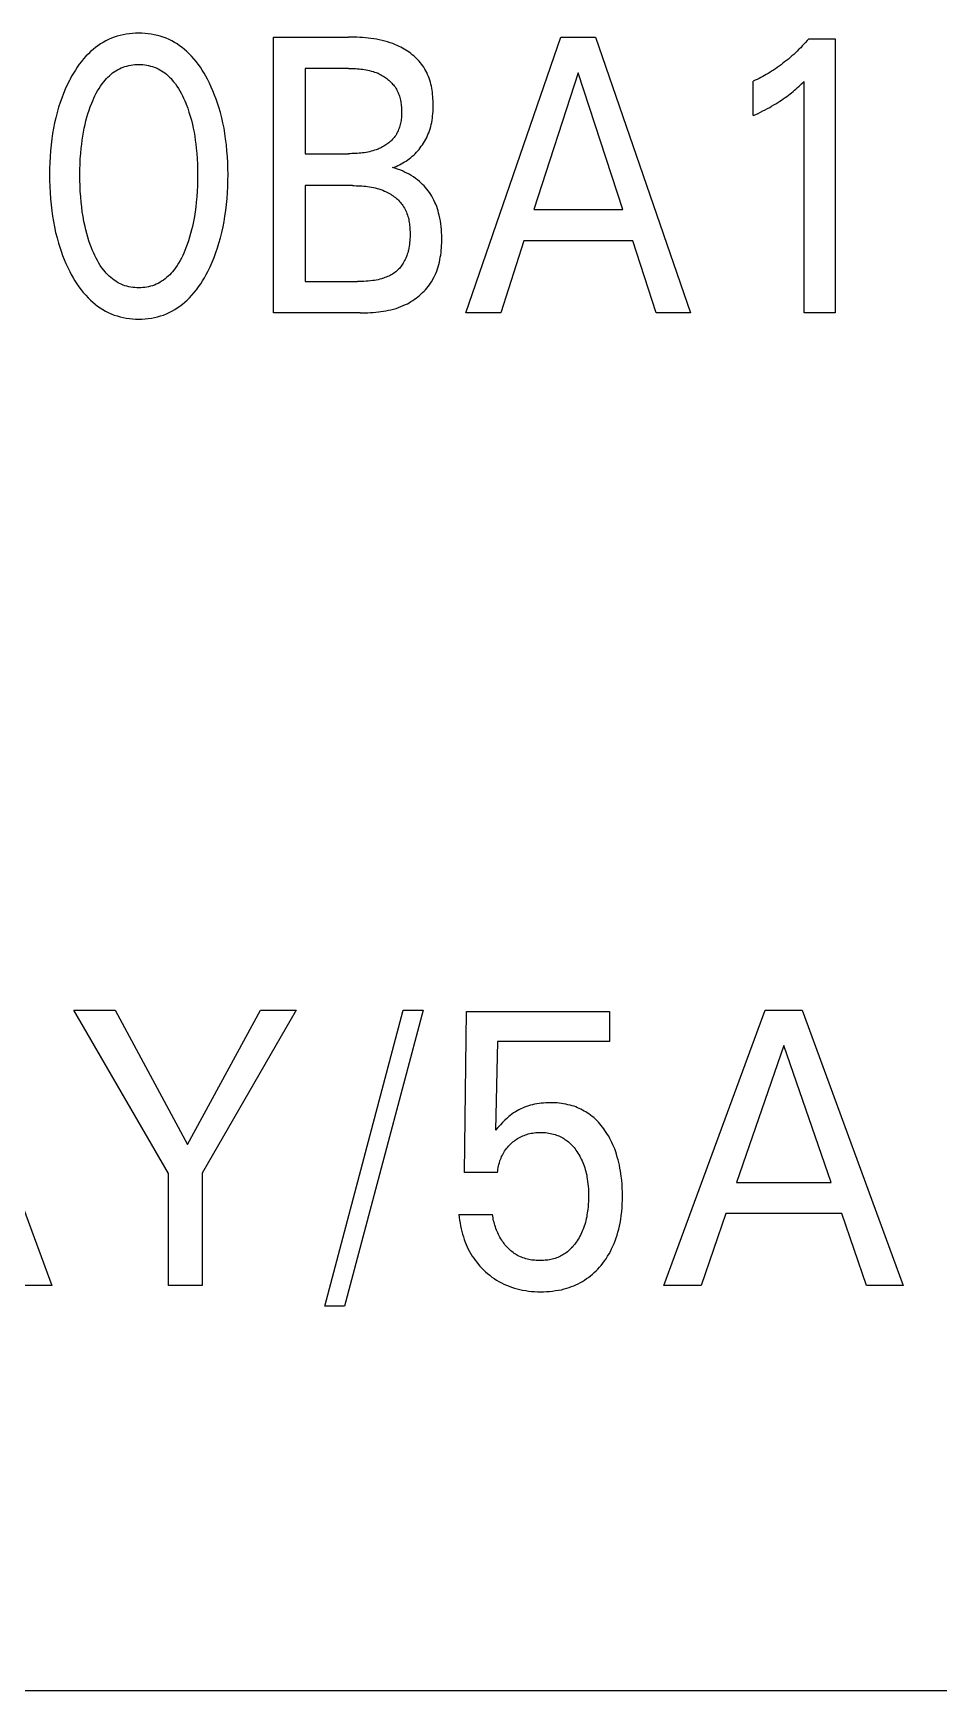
# Model space of a CAD drawing. Extents: x 0 to 420, y 0 to 297.
# Drawn here: x 167.91 to 173.5, y 192.36 to 202.58 of the extents above; entities that cross this region are included whole.
import ezdxf

# ---------------------------------------------------------------- set-up
doc = ezdxf.new("R2010")
doc.units = 0
doc.header["$LTSCALE"] = 23.1
doc.layers.add('10000_FRONT', color=7, linetype='CONTINUOUS')

msp = doc.modelspace()

# ---------------------------------------------------------------- linework, layer by layer
at = {"layer": '10000_FRONT', "color": 7, "linetype": 'CONTINUOUS'}
for p, q in [((168.45, 202.568), (168.431, 202.563)), ((168.468, 202.572), (168.45, 202.568)), ((168.487, 202.576), (168.468, 202.572)), ((168.506, 202.578), (168.487, 202.576)), ((168.525, 202.58), (168.506, 202.578)), ((168.545, 202.581), (168.525, 202.58)), ((168.564, 202.582), (168.545, 202.581)), ((168.583, 202.581), (168.564, 202.582)), ((168.603, 202.58), (168.583, 202.581)), ((168.622, 202.578), (168.603, 202.58)), ((168.641, 202.576), (168.622, 202.578)), ((168.66, 202.572), (168.641, 202.576)), ((168.679, 202.568), (168.66, 202.572)), ((168.697, 202.563), (168.679, 202.568)), ((168.267, 202.468), (168.254, 202.455)), ((168.282, 202.481), (168.267, 202.468)), ((168.297, 202.493), (168.282, 202.481)), ((168.312, 202.504), (168.297, 202.493)), ((168.328, 202.515), (168.312, 202.504)), ((168.344, 202.525), (168.328, 202.515)), ((168.361, 202.534), (168.344, 202.525)), ((168.378, 202.543), (168.361, 202.534)), ((168.395, 202.55), (168.378, 202.543)), ((168.413, 202.557), (168.395, 202.55)), ((168.431, 202.563), (168.413, 202.557)), ((168.715, 202.557), (168.697, 202.563)), ((168.733, 202.55), (168.715, 202.557)), ((168.751, 202.543), (168.733, 202.55)), ((168.768, 202.534), (168.751, 202.543)), ((168.784, 202.525), (168.768, 202.534)), ((168.801, 202.515), (168.784, 202.525)), ((168.816, 202.504), (168.801, 202.515)), ((168.832, 202.493), (168.816, 202.504)), ((168.847, 202.481), (168.832, 202.493)), ((168.861, 202.468), (168.847, 202.481)), ((168.875, 202.455), (168.861, 202.468)), ((169.395, 200.856), (169.395, 202.556)), ((169.395, 202.556), (169.857, 202.556)), ((169.875, 202.556), (169.857, 202.556)), ((169.892, 202.556), (169.875, 202.556)), ((169.909, 202.556), (169.892, 202.556)), ((169.927, 202.555), (169.909, 202.556)), ((169.944, 202.554), (169.927, 202.555)), ((169.962, 202.553), (169.944, 202.554)), ((169.979, 202.551), (169.962, 202.553)), ((169.996, 202.549), (169.979, 202.551)), ((170.014, 202.547), (169.996, 202.549)), ((170.031, 202.544), (170.014, 202.547)), ((170.048, 202.541), (170.031, 202.544)), ((170.065, 202.537), (170.048, 202.541)), ((170.082, 202.533), (170.065, 202.537)), ((170.099, 202.528), (170.082, 202.533)), ((170.115, 202.523), (170.099, 202.528)), ((170.132, 202.517), (170.115, 202.523)), ((170.148, 202.51), (170.132, 202.517)), ((170.159, 202.505), (170.148, 202.51)), ((170.17, 202.5), (170.159, 202.505)), ((170.181, 202.495), (170.17, 202.5)), ((170.191, 202.489), (170.181, 202.495)), ((170.202, 202.483), (170.191, 202.489)), ((170.212, 202.477), (170.202, 202.483)), ((170.222, 202.47), (170.212, 202.477)), ((170.232, 202.464), (170.222, 202.47)), ((170.242, 202.457), (170.232, 202.464)), ((170.581, 200.856), (171.167, 202.556)), ((171.167, 202.556), (171.382, 202.556)), ((171.382, 202.556), (171.967, 200.856)), ((172.615, 202.461), (172.604, 202.451)), ((172.625, 202.471), (172.615, 202.461)), ((172.636, 202.482), (172.625, 202.471)), ((172.647, 202.492), (172.636, 202.482)), ((172.657, 202.503), (172.647, 202.492)), ((172.667, 202.514), (172.657, 202.503)), ((172.677, 202.525), (172.667, 202.514)), ((172.687, 202.536), (172.677, 202.525)), ((172.697, 202.547), (172.687, 202.536)), ((172.697, 202.547), (172.859, 202.547)), ((172.859, 202.547), (172.859, 200.856)), ((168.185, 202.372), (168.173, 202.354)), ((168.197, 202.39), (168.185, 202.372)), ((168.21, 202.407), (168.197, 202.39)), ((168.224, 202.424), (168.21, 202.407)), ((168.238, 202.44), (168.224, 202.424)), ((168.254, 202.455), (168.238, 202.44)), ((168.434, 202.356), (168.445, 202.362)), ((168.445, 202.362), (168.456, 202.367)), ((168.456, 202.367), (168.468, 202.372)), ((168.468, 202.372), (168.479, 202.376)), ((168.479, 202.376), (168.491, 202.379)), ((168.491, 202.379), (168.503, 202.382)), ((168.503, 202.382), (168.515, 202.385)), ((168.515, 202.385), (168.527, 202.387)), ((168.527, 202.387), (168.539, 202.388)), ((168.539, 202.388), (168.552, 202.389)), ((168.552, 202.389), (168.564, 202.389)), ((168.564, 202.389), (168.576, 202.389)), ((168.576, 202.389), (168.589, 202.388)), ((168.589, 202.388), (168.601, 202.387)), ((168.601, 202.387), (168.613, 202.385)), ((168.613, 202.385), (168.625, 202.382)), ((168.625, 202.382), (168.637, 202.379)), ((168.637, 202.379), (168.649, 202.376)), ((168.649, 202.376), (168.66, 202.372)), ((168.66, 202.372), (168.672, 202.367)), ((168.672, 202.367), (168.683, 202.362)), ((168.683, 202.362), (168.694, 202.356)), ((168.89, 202.44), (168.875, 202.455)), ((168.904, 202.424), (168.89, 202.44)), ((168.918, 202.407), (168.904, 202.424)), ((168.931, 202.39), (168.918, 202.407)), ((168.944, 202.372), (168.931, 202.39)), ((168.956, 202.354), (168.944, 202.372)), ((169.59, 202.364), (169.59, 201.838)), ((169.857, 202.364), (169.59, 202.364)), ((169.857, 202.364), (169.868, 202.364)), ((169.868, 202.364), (169.879, 202.363)), ((169.879, 202.363), (169.89, 202.363)), ((169.89, 202.363), (169.901, 202.363)), ((169.901, 202.363), (169.912, 202.362)), ((169.912, 202.362), (169.923, 202.361)), ((169.923, 202.361), (169.934, 202.36)), ((169.934, 202.36), (169.945, 202.359)), ((169.945, 202.359), (169.955, 202.357)), ((170.251, 202.449), (170.242, 202.457)), ((170.26, 202.442), (170.251, 202.449)), ((170.269, 202.434), (170.26, 202.442)), ((170.278, 202.425), (170.269, 202.434)), ((170.286, 202.417), (170.278, 202.425)), ((170.294, 202.408), (170.286, 202.417)), ((170.302, 202.399), (170.294, 202.408)), ((170.309, 202.39), (170.302, 202.399)), ((170.316, 202.381), (170.309, 202.39)), ((170.322, 202.371), (170.316, 202.381)), ((170.329, 202.36), (170.322, 202.371)), ((170.335, 202.35), (170.329, 202.36)), ((172.491, 202.362), (172.479, 202.354)), ((172.502, 202.37), (172.491, 202.362)), ((172.514, 202.378), (172.502, 202.37)), ((172.526, 202.387), (172.514, 202.378)), ((172.537, 202.396), (172.526, 202.387)), ((172.548, 202.404), (172.537, 202.396)), ((172.56, 202.413), (172.548, 202.404)), ((172.571, 202.422), (172.56, 202.413)), ((172.582, 202.432), (172.571, 202.422)), ((172.593, 202.441), (172.582, 202.432)), ((172.604, 202.451), (172.593, 202.441)), ((168.123, 202.263), (168.111, 202.236)), ((168.136, 202.29), (168.123, 202.263)), ((168.14, 202.297), (168.136, 202.29)), ((168.15, 202.316), (168.14, 202.297)), ((168.161, 202.335), (168.15, 202.316)), ((168.173, 202.354), (168.161, 202.335)), ((168.328, 202.255), (168.338, 202.269)), ((168.338, 202.269), (168.349, 202.282)), ((168.349, 202.282), (168.357, 202.292)), ((168.357, 202.292), (168.365, 202.301)), ((168.365, 202.301), (168.374, 202.311)), ((168.374, 202.311), (168.383, 202.319)), ((168.383, 202.319), (168.393, 202.328)), ((168.393, 202.328), (168.403, 202.336)), ((168.403, 202.336), (168.413, 202.343)), ((168.413, 202.343), (168.423, 202.35)), ((168.423, 202.35), (168.434, 202.356)), ((168.694, 202.356), (168.705, 202.35)), ((168.705, 202.35), (168.715, 202.343)), ((168.715, 202.343), (168.725, 202.336)), ((168.725, 202.336), (168.735, 202.328)), ((168.735, 202.328), (168.745, 202.319)), ((168.745, 202.319), (168.754, 202.311)), ((168.754, 202.311), (168.763, 202.301)), ((168.763, 202.301), (168.771, 202.292)), ((168.771, 202.292), (168.779, 202.282)), ((168.779, 202.282), (168.79, 202.269)), ((168.79, 202.269), (168.8, 202.255)), ((168.967, 202.335), (168.956, 202.354)), ((168.978, 202.316), (168.967, 202.335)), ((168.988, 202.297), (168.978, 202.316)), ((169, 202.274), (168.988, 202.297)), ((169.011, 202.249), (169, 202.274)), ((169.955, 202.357), (169.966, 202.355)), ((169.966, 202.355), (169.977, 202.353)), ((169.977, 202.353), (169.988, 202.351)), ((169.988, 202.351), (169.998, 202.348)), ((169.998, 202.348), (170.009, 202.345)), ((170.009, 202.345), (170.019, 202.342)), ((170.019, 202.342), (170.029, 202.338)), ((170.029, 202.338), (170.04, 202.334)), ((170.04, 202.334), (170.047, 202.33)), ((170.047, 202.33), (170.054, 202.327)), ((170.054, 202.327), (170.061, 202.323)), ((170.061, 202.323), (170.068, 202.319)), ((170.068, 202.319), (170.075, 202.315)), ((170.075, 202.315), (170.082, 202.31)), ((170.082, 202.31), (170.088, 202.306)), ((170.088, 202.306), (170.095, 202.301)), ((170.095, 202.301), (170.101, 202.296)), ((170.101, 202.296), (170.107, 202.291)), ((170.107, 202.291), (170.113, 202.285)), ((170.113, 202.285), (170.119, 202.28)), ((170.119, 202.28), (170.125, 202.274)), ((170.125, 202.274), (170.13, 202.268)), ((170.13, 202.268), (170.135, 202.262)), ((170.135, 202.262), (170.14, 202.256)), ((170.341, 202.338), (170.335, 202.35)), ((170.346, 202.327), (170.341, 202.338)), ((170.351, 202.315), (170.346, 202.327)), ((170.355, 202.304), (170.351, 202.315)), ((170.359, 202.292), (170.355, 202.304)), ((170.363, 202.279), (170.359, 202.292)), ((170.366, 202.267), (170.363, 202.279)), ((170.369, 202.255), (170.366, 202.267)), ((171.275, 202.337), (171.002, 201.493)), ((171.55, 201.493), (171.275, 202.337)), ((172.367, 202.291), (172.355, 202.285)), ((172.355, 202.073), (172.355, 202.285)), ((172.378, 202.296), (172.367, 202.291)), ((172.39, 202.302), (172.378, 202.296)), ((172.401, 202.308), (172.39, 202.302)), ((172.413, 202.314), (172.401, 202.308)), ((172.424, 202.32), (172.413, 202.314)), ((172.435, 202.327), (172.424, 202.32)), ((172.446, 202.333), (172.435, 202.327)), ((172.457, 202.34), (172.446, 202.333)), ((172.468, 202.347), (172.457, 202.34)), ((172.479, 202.354), (172.468, 202.347)), ((172.637, 202.255), (172.653, 202.269)), ((172.653, 202.269), (172.668, 202.284)), ((172.668, 200.856), (172.668, 202.284)), ((168.089, 202.181), (168.079, 202.153)), ((168.099, 202.209), (168.089, 202.181)), ((168.111, 202.236), (168.099, 202.209)), ((168.274, 202.149), (168.28, 202.165)), ((168.28, 202.165), (168.287, 202.181)), ((168.287, 202.181), (168.294, 202.196)), ((168.294, 202.196), (168.302, 202.211)), ((168.302, 202.211), (168.31, 202.226)), ((168.31, 202.226), (168.319, 202.241)), ((168.319, 202.241), (168.328, 202.255)), ((168.8, 202.255), (168.809, 202.241)), ((168.809, 202.241), (168.818, 202.226)), ((168.818, 202.226), (168.826, 202.211)), ((168.826, 202.211), (168.834, 202.196)), ((168.834, 202.196), (168.841, 202.181)), ((168.841, 202.181), (168.848, 202.165)), ((168.848, 202.165), (168.854, 202.149)), ((169.022, 202.225), (169.011, 202.249)), ((169.032, 202.2), (169.022, 202.225)), ((169.042, 202.175), (169.032, 202.2)), ((169.05, 202.15), (169.042, 202.175)), ((170.14, 202.256), (170.145, 202.25)), ((170.145, 202.25), (170.149, 202.243)), ((170.149, 202.243), (170.153, 202.236)), ((170.153, 202.236), (170.157, 202.229)), ((170.157, 202.229), (170.161, 202.222)), ((170.161, 202.222), (170.164, 202.214)), ((170.164, 202.214), (170.167, 202.207)), ((170.167, 202.207), (170.17, 202.199)), ((170.17, 202.199), (170.172, 202.192)), ((170.172, 202.192), (170.175, 202.184)), ((170.175, 202.184), (170.177, 202.176)), ((170.177, 202.176), (170.178, 202.168)), ((170.178, 202.168), (170.18, 202.159)), ((170.18, 202.159), (170.181, 202.151)), ((170.371, 202.242), (170.369, 202.255)), ((170.374, 202.229), (170.371, 202.242)), ((170.375, 202.217), (170.374, 202.229)), ((170.377, 202.204), (170.375, 202.217)), ((170.378, 202.191), (170.377, 202.204)), ((170.379, 202.178), (170.378, 202.191)), ((170.38, 202.165), (170.379, 202.178)), ((170.38, 202.152), (170.38, 202.165)), ((172.506, 202.154), (172.518, 202.162)), ((172.518, 202.162), (172.529, 202.169)), ((172.529, 202.169), (172.54, 202.176)), ((172.54, 202.176), (172.551, 202.184)), ((172.551, 202.184), (172.561, 202.191)), ((172.561, 202.191), (172.572, 202.199)), ((172.572, 202.199), (172.582, 202.207)), ((172.582, 202.207), (172.591, 202.214)), ((172.591, 202.214), (172.6, 202.222)), ((172.6, 202.222), (172.608, 202.229)), ((172.608, 202.229), (172.618, 202.237)), ((172.618, 202.237), (172.628, 202.246)), ((172.628, 202.246), (172.637, 202.255)), ((168.052, 202.06), (168.045, 202.028)), ((168.06, 202.093), (168.052, 202.06)), ((168.07, 202.125), (168.06, 202.093)), ((168.079, 202.153), (168.07, 202.125)), ((168.238, 202.041), (168.244, 202.063)), ((168.244, 202.063), (168.251, 202.085)), ((168.251, 202.085), (168.258, 202.107)), ((168.258, 202.107), (168.265, 202.128)), ((168.265, 202.128), (168.274, 202.149)), ((168.854, 202.149), (168.857, 202.143)), ((168.857, 202.143), (168.866, 202.119)), ((168.866, 202.119), (168.874, 202.094)), ((168.874, 202.094), (168.882, 202.07)), ((168.882, 202.07), (168.889, 202.044)), ((169.058, 202.125), (169.05, 202.15)), ((169.068, 202.093), (169.058, 202.125)), ((169.076, 202.06), (169.068, 202.093)), ((169.083, 202.028), (169.076, 202.06)), ((170.181, 202.151), (170.183, 202.143)), ((170.183, 202.143), (170.183, 202.135)), ((170.183, 202.135), (170.184, 202.126)), ((170.184, 202.059), (170.183, 202.051)), ((170.184, 202.126), (170.185, 202.118)), ((170.185, 202.076), (170.184, 202.067)), ((170.184, 202.067), (170.184, 202.059)), ((170.185, 202.118), (170.185, 202.109)), ((170.185, 202.109), (170.185, 202.101)), ((170.185, 202.101), (170.185, 202.093)), ((170.185, 202.093), (170.185, 202.084)), ((170.185, 202.084), (170.185, 202.076)), ((170.373, 202.045), (170.376, 202.058)), ((170.376, 202.058), (170.377, 202.071)), ((170.377, 202.071), (170.379, 202.085)), ((170.379, 202.085), (170.38, 202.098)), ((170.381, 202.14), (170.38, 202.152)), ((170.38, 202.112), (170.381, 202.126)), ((170.38, 202.098), (170.38, 202.112)), ((170.381, 202.126), (170.381, 202.14)), ((172.355, 202.073), (172.37, 202.08)), ((172.37, 202.08), (172.385, 202.087)), ((172.385, 202.087), (172.399, 202.095)), ((172.399, 202.095), (172.414, 202.102)), ((172.414, 202.102), (172.428, 202.109)), ((172.428, 202.109), (172.443, 202.117)), ((172.443, 202.117), (172.456, 202.124)), ((172.456, 202.124), (172.468, 202.131)), ((172.468, 202.131), (172.481, 202.139)), ((172.481, 202.139), (172.494, 202.146)), ((172.494, 202.146), (172.506, 202.154)), ((168.032, 201.962), (168.027, 201.929)), ((168.038, 201.995), (168.032, 201.962)), ((168.045, 202.028), (168.038, 201.995)), ((168.219, 201.946), (168.223, 201.97)), ((168.223, 201.97), (168.228, 201.995)), ((168.228, 201.995), (168.233, 202.019)), ((168.233, 202.019), (168.238, 202.041)), ((168.889, 202.044), (168.895, 202.019)), ((168.895, 202.019), (168.9, 201.995)), ((168.9, 201.995), (168.905, 201.97)), ((168.905, 201.97), (168.909, 201.946)), ((169.09, 201.995), (169.083, 202.028)), ((169.096, 201.962), (169.09, 201.995)), ((169.1, 201.929), (169.096, 201.962)), ((170.149, 201.951), (170.144, 201.945)), ((170.153, 201.958), (170.149, 201.951)), ((170.157, 201.965), (170.153, 201.958)), ((170.161, 201.972), (170.157, 201.965)), ((170.164, 201.98), (170.161, 201.972)), ((170.167, 201.987), (170.164, 201.98)), ((170.17, 201.995), (170.167, 201.987)), ((170.173, 202.002), (170.17, 201.995)), ((170.175, 202.01), (170.173, 202.002)), ((170.177, 202.018), (170.175, 202.01)), ((170.179, 202.026), (170.177, 202.018)), ((170.18, 202.034), (170.179, 202.026)), ((170.182, 202.042), (170.18, 202.034)), ((170.183, 202.051), (170.182, 202.042)), ((170.343, 201.945), (170.348, 201.956)), ((170.348, 201.956), (170.353, 201.967)), ((170.353, 201.967), (170.357, 201.98)), ((170.357, 201.98), (170.361, 201.992)), ((170.361, 201.992), (170.365, 202.005)), ((170.365, 202.005), (170.368, 202.018)), ((170.368, 202.018), (170.371, 202.031)), ((170.371, 202.031), (170.373, 202.045)), ((168.019, 201.856), (168.017, 201.819)), ((168.023, 201.893), (168.019, 201.856)), ((168.027, 201.929), (168.023, 201.893)), ((168.206, 201.839), (168.209, 201.872)), ((168.209, 201.872), (168.212, 201.897)), ((168.212, 201.897), (168.215, 201.921)), ((168.215, 201.921), (168.219, 201.946)), ((168.909, 201.946), (168.913, 201.921)), ((168.913, 201.921), (168.916, 201.897)), ((168.916, 201.897), (168.919, 201.872)), ((168.919, 201.872), (168.922, 201.839)), ((169.105, 201.893), (169.1, 201.929)), ((169.108, 201.856), (169.105, 201.893)), ((169.111, 201.819), (169.108, 201.856)), ((169.977, 201.848), (169.966, 201.846)), ((169.987, 201.85), (169.977, 201.848)), ((169.998, 201.853), (169.987, 201.85)), ((170.008, 201.856), (169.998, 201.853)), ((170.019, 201.859), (170.008, 201.856)), ((170.029, 201.863), (170.019, 201.859)), ((170.04, 201.867), (170.029, 201.863)), ((170.047, 201.87), (170.04, 201.867)), ((170.054, 201.873), (170.047, 201.87)), ((170.061, 201.876), (170.054, 201.873)), ((170.068, 201.88), (170.061, 201.876)), ((170.075, 201.884), (170.068, 201.88)), ((170.082, 201.888), (170.075, 201.884)), ((170.088, 201.892), (170.082, 201.888)), ((170.095, 201.897), (170.088, 201.892)), ((170.101, 201.901), (170.095, 201.897)), ((170.107, 201.906), (170.101, 201.901)), ((170.113, 201.911), (170.107, 201.906)), ((170.119, 201.916), (170.113, 201.911)), ((170.125, 201.922), (170.119, 201.916)), ((170.13, 201.927), (170.125, 201.922)), ((170.135, 201.933), (170.13, 201.927)), ((170.14, 201.939), (170.135, 201.933)), ((170.144, 201.945), (170.14, 201.939)), ((170.277, 201.847), (170.285, 201.856)), ((170.285, 201.856), (170.293, 201.865)), ((170.293, 201.865), (170.3, 201.874)), ((170.3, 201.874), (170.307, 201.884)), ((170.307, 201.884), (170.314, 201.893)), ((170.314, 201.893), (170.321, 201.903)), ((170.321, 201.903), (170.327, 201.914)), ((170.327, 201.914), (170.333, 201.924)), ((170.333, 201.924), (170.338, 201.934)), ((170.338, 201.934), (170.343, 201.945)), ((168.014, 201.746), (168.013, 201.709)), ((168.015, 201.783), (168.014, 201.746)), ((168.017, 201.819), (168.015, 201.783)), ((168.201, 201.74), (168.202, 201.773)), ((168.202, 201.773), (168.203, 201.806)), ((168.203, 201.806), (168.206, 201.839)), ((168.922, 201.839), (168.924, 201.806)), ((168.924, 201.806), (168.926, 201.773)), ((168.926, 201.773), (168.927, 201.74)), ((169.113, 201.783), (169.111, 201.819)), ((169.114, 201.746), (169.113, 201.783)), ((169.115, 201.709), (169.114, 201.746)), ((169.59, 201.838), (169.857, 201.838)), ((169.868, 201.838), (169.857, 201.838)), ((169.879, 201.839), (169.868, 201.838)), ((169.89, 201.839), (169.879, 201.839)), ((169.901, 201.839), (169.89, 201.839)), ((169.912, 201.84), (169.901, 201.839)), ((169.923, 201.841), (169.912, 201.84)), ((169.934, 201.842), (169.923, 201.841)), ((169.944, 201.843), (169.934, 201.842)), ((169.955, 201.844), (169.944, 201.843)), ((169.966, 201.846), (169.955, 201.844)), ((170.129, 201.753), (170.14, 201.756)), ((170.144, 201.748), (170.129, 201.753)), ((170.14, 201.756), (170.151, 201.76)), ((170.16, 201.743), (170.144, 201.748)), ((170.151, 201.76), (170.162, 201.765)), ((170.162, 201.765), (170.173, 201.77)), ((170.173, 201.77), (170.183, 201.775)), ((170.183, 201.775), (170.194, 201.781)), ((170.194, 201.781), (170.204, 201.787)), ((170.204, 201.787), (170.214, 201.793)), ((170.214, 201.793), (170.224, 201.8)), ((170.224, 201.8), (170.233, 201.807)), ((170.233, 201.807), (170.242, 201.814)), ((170.242, 201.814), (170.251, 201.822)), ((170.251, 201.822), (170.26, 201.83)), ((170.26, 201.83), (170.269, 201.838)), ((170.269, 201.838), (170.277, 201.847)), ((168.013, 201.709), (168.014, 201.672)), ((168.014, 201.672), (168.015, 201.635)), ((168.201, 201.707), (168.201, 201.74)), ((168.201, 201.674), (168.201, 201.707)), ((168.202, 201.64), (168.201, 201.674)), ((168.927, 201.674), (168.926, 201.64)), ((168.927, 201.74), (168.927, 201.707)), ((168.927, 201.707), (168.927, 201.674)), ((169.113, 201.635), (169.114, 201.672)), ((169.114, 201.672), (169.115, 201.709)), ((170.175, 201.738), (170.16, 201.743)), ((170.19, 201.732), (170.175, 201.738)), ((170.204, 201.725), (170.19, 201.732)), ((170.218, 201.718), (170.204, 201.725)), ((170.232, 201.711), (170.218, 201.718)), ((170.245, 201.703), (170.232, 201.711)), ((170.258, 201.695), (170.245, 201.703)), ((170.271, 201.686), (170.258, 201.695)), ((170.283, 201.677), (170.271, 201.686)), ((170.295, 201.667), (170.283, 201.677)), ((170.305, 201.658), (170.295, 201.667)), ((170.314, 201.649), (170.305, 201.658)), ((170.324, 201.64), (170.314, 201.649)), ((168.015, 201.635), (168.017, 201.598)), ((168.017, 201.598), (168.019, 201.56)), ((168.019, 201.56), (168.023, 201.523)), ((168.203, 201.607), (168.202, 201.64)), ((168.206, 201.573), (168.203, 201.607)), ((168.209, 201.54), (168.206, 201.573)), ((168.922, 201.573), (168.919, 201.54)), ((168.925, 201.607), (168.922, 201.573)), ((168.926, 201.64), (168.925, 201.607)), ((169.105, 201.524), (169.109, 201.561)), ((169.109, 201.561), (169.111, 201.598)), ((169.111, 201.598), (169.113, 201.635)), ((169.59, 201.641), (169.59, 201.049)), ((169.882, 201.641), (169.59, 201.641)), ((169.882, 201.641), (169.893, 201.641)), ((169.893, 201.641), (169.905, 201.64)), ((169.905, 201.64), (169.917, 201.64)), ((169.917, 201.64), (169.929, 201.64)), ((169.929, 201.64), (169.941, 201.639)), ((169.941, 201.639), (169.953, 201.638)), ((169.953, 201.638), (169.965, 201.637)), ((169.965, 201.637), (169.976, 201.635)), ((169.976, 201.635), (169.988, 201.634)), ((169.988, 201.634), (170, 201.632)), ((170, 201.632), (170.012, 201.63)), ((170.012, 201.63), (170.023, 201.627)), ((170.023, 201.627), (170.035, 201.624)), ((170.035, 201.624), (170.046, 201.621)), ((170.046, 201.621), (170.057, 201.617)), ((170.057, 201.617), (170.069, 201.613)), ((170.069, 201.613), (170.08, 201.608)), ((170.08, 201.608), (170.087, 201.605)), ((170.087, 201.605), (170.095, 201.601)), ((170.095, 201.601), (170.103, 201.597)), ((170.103, 201.597), (170.111, 201.593)), ((170.111, 201.593), (170.118, 201.588)), ((170.118, 201.588), (170.126, 201.583)), ((170.126, 201.583), (170.133, 201.578)), ((170.133, 201.578), (170.14, 201.573)), ((170.14, 201.573), (170.147, 201.568)), ((170.147, 201.568), (170.153, 201.562)), ((170.153, 201.562), (170.16, 201.557)), ((170.16, 201.557), (170.166, 201.551)), ((170.166, 201.551), (170.172, 201.544)), ((170.172, 201.544), (170.178, 201.538)), ((170.332, 201.63), (170.324, 201.64)), ((170.341, 201.62), (170.332, 201.63)), ((170.349, 201.609), (170.341, 201.62)), ((170.357, 201.598), (170.349, 201.609)), ((170.365, 201.587), (170.357, 201.598)), ((170.372, 201.576), (170.365, 201.587)), ((170.379, 201.564), (170.372, 201.576)), ((170.385, 201.551), (170.379, 201.564)), ((170.391, 201.538), (170.385, 201.551)), ((168.023, 201.523), (168.027, 201.486)), ((168.027, 201.486), (168.032, 201.453)), ((168.032, 201.453), (168.038, 201.419)), ((168.212, 201.51), (168.209, 201.54)), ((168.216, 201.48), (168.212, 201.51)), ((168.221, 201.45), (168.216, 201.48)), ((168.226, 201.42), (168.221, 201.45)), ((168.907, 201.45), (168.902, 201.42)), ((168.912, 201.48), (168.907, 201.45)), ((168.916, 201.51), (168.912, 201.48)), ((168.919, 201.54), (168.916, 201.51)), ((169.09, 201.42), (169.096, 201.453)), ((169.096, 201.453), (169.101, 201.487)), ((169.101, 201.487), (169.105, 201.524)), ((170.178, 201.538), (170.183, 201.531)), ((170.183, 201.531), (170.189, 201.525)), ((170.189, 201.525), (170.194, 201.518)), ((170.194, 201.518), (170.198, 201.511)), ((170.198, 201.511), (170.203, 201.503)), ((170.203, 201.503), (170.207, 201.494)), ((170.207, 201.494), (170.211, 201.486)), ((170.211, 201.486), (170.215, 201.478)), ((170.215, 201.478), (170.218, 201.469)), ((170.218, 201.469), (170.222, 201.46)), ((170.222, 201.46), (170.224, 201.451)), ((170.224, 201.451), (170.227, 201.442)), ((170.227, 201.442), (170.229, 201.433)), ((170.397, 201.526), (170.391, 201.538)), ((170.402, 201.513), (170.397, 201.526)), ((170.406, 201.499), (170.402, 201.513)), ((170.411, 201.486), (170.406, 201.499)), ((170.414, 201.472), (170.411, 201.486)), ((170.418, 201.459), (170.414, 201.472)), ((170.422, 201.441), (170.418, 201.459)), ((170.425, 201.424), (170.422, 201.441)), ((171.002, 201.493), (171.55, 201.493)), ((168.038, 201.419), (168.044, 201.386)), ((168.044, 201.386), (168.051, 201.353)), ((168.051, 201.353), (168.06, 201.32)), ((168.233, 201.39), (168.226, 201.42)), ((168.238, 201.368), (168.233, 201.39)), ((168.244, 201.345), (168.238, 201.368)), ((168.25, 201.323), (168.244, 201.345)), ((168.884, 201.345), (168.878, 201.323)), ((168.89, 201.368), (168.884, 201.345)), ((168.895, 201.39), (168.89, 201.368)), ((168.902, 201.42), (168.895, 201.39)), ((169.068, 201.32), (169.077, 201.353)), ((169.077, 201.353), (169.084, 201.386)), ((169.084, 201.386), (169.09, 201.42)), ((170.229, 201.433), (170.231, 201.424)), ((170.231, 201.424), (170.232, 201.414)), ((170.232, 201.414), (170.234, 201.405)), ((170.234, 201.405), (170.235, 201.395)), ((170.235, 201.395), (170.236, 201.386)), ((170.236, 201.386), (170.237, 201.376)), ((170.237, 201.376), (170.237, 201.367)), ((170.237, 201.367), (170.238, 201.357)), ((170.238, 201.357), (170.238, 201.348)), ((170.238, 201.348), (170.238, 201.336)), ((170.238, 201.336), (170.238, 201.325)), ((170.427, 201.406), (170.425, 201.424)), ((170.43, 201.389), (170.427, 201.406)), ((170.431, 201.371), (170.43, 201.389)), ((170.432, 201.353), (170.431, 201.371)), ((170.433, 201.335), (170.432, 201.353)), ((168.06, 201.32), (168.069, 201.287)), ((168.069, 201.287), (168.077, 201.261)), ((168.077, 201.261), (168.085, 201.236)), ((168.085, 201.236), (168.094, 201.21)), ((168.257, 201.301), (168.25, 201.323)), ((168.264, 201.279), (168.257, 201.301)), ((168.272, 201.258), (168.264, 201.279)), ((168.279, 201.241), (168.272, 201.258)), ((168.286, 201.225), (168.279, 201.241)), ((168.849, 201.241), (168.842, 201.225)), ((168.855, 201.258), (168.849, 201.241)), ((168.863, 201.279), (168.855, 201.258)), ((168.871, 201.301), (168.863, 201.279)), ((168.878, 201.323), (168.871, 201.301)), ((169.04, 201.228), (169.05, 201.257)), ((169.05, 201.257), (169.059, 201.287)), ((169.059, 201.287), (169.068, 201.32)), ((170.225, 201.236), (170.223, 201.227)), ((170.227, 201.244), (170.225, 201.236)), ((170.23, 201.256), (170.227, 201.244)), ((170.232, 201.267), (170.23, 201.256)), ((170.234, 201.278), (170.232, 201.267)), ((170.235, 201.29), (170.234, 201.278)), ((170.236, 201.301), (170.235, 201.29)), ((170.237, 201.313), (170.236, 201.301)), ((170.238, 201.325), (170.237, 201.313)), ((170.429, 201.228), (170.43, 201.243)), ((170.43, 201.243), (170.431, 201.257)), ((170.431, 201.257), (170.432, 201.272)), ((170.432, 201.272), (170.433, 201.287)), ((170.433, 201.317), (170.433, 201.335)), ((170.433, 201.302), (170.433, 201.317)), ((170.433, 201.287), (170.433, 201.302)), ((170.939, 201.3), (170.798, 200.856)), ((171.611, 201.3), (170.939, 201.3)), ((171.755, 200.856), (171.611, 201.3)), ((168.094, 201.21), (168.104, 201.185)), ((168.104, 201.185), (168.115, 201.161)), ((168.115, 201.161), (168.126, 201.136)), ((168.126, 201.136), (168.138, 201.112)), ((168.293, 201.21), (168.286, 201.225)), ((168.301, 201.194), (168.293, 201.21)), ((168.309, 201.179), (168.301, 201.194)), ((168.318, 201.163), (168.309, 201.179)), ((168.327, 201.149), (168.318, 201.163)), ((168.337, 201.134), (168.327, 201.149)), ((168.348, 201.12), (168.337, 201.134)), ((168.791, 201.134), (168.78, 201.12)), ((168.801, 201.149), (168.791, 201.134)), ((168.81, 201.163), (168.801, 201.149)), ((168.819, 201.179), (168.81, 201.163)), ((168.827, 201.194), (168.819, 201.179)), ((168.835, 201.21), (168.827, 201.194)), ((168.842, 201.225), (168.835, 201.21)), ((168.99, 201.112), (169.004, 201.14)), ((169.004, 201.14), (169.017, 201.169)), ((169.017, 201.169), (169.029, 201.198)), ((169.029, 201.198), (169.04, 201.228)), ((170.177, 201.137), (170.172, 201.131)), ((170.182, 201.144), (170.177, 201.137)), ((170.187, 201.15), (170.182, 201.144)), ((170.191, 201.157), (170.187, 201.15)), ((170.196, 201.163), (170.191, 201.157)), ((170.2, 201.171), (170.196, 201.163)), ((170.204, 201.179), (170.2, 201.171)), ((170.208, 201.186), (170.204, 201.179)), ((170.211, 201.194), (170.208, 201.186)), ((170.215, 201.203), (170.211, 201.194)), ((170.218, 201.211), (170.215, 201.203)), ((170.22, 201.219), (170.218, 201.211)), ((170.223, 201.227), (170.22, 201.219)), ((170.407, 201.127), (170.411, 201.141)), ((170.411, 201.141), (170.415, 201.155)), ((170.415, 201.155), (170.419, 201.17)), ((170.419, 201.17), (170.422, 201.184)), ((170.422, 201.184), (170.424, 201.199)), ((170.424, 201.199), (170.427, 201.213)), ((170.427, 201.213), (170.429, 201.228)), ((168.138, 201.112), (168.148, 201.092)), ((168.148, 201.092), (168.159, 201.073)), ((168.159, 201.073), (168.17, 201.054)), ((168.17, 201.054), (168.182, 201.035)), ((168.182, 201.035), (168.195, 201.017)), ((168.356, 201.11), (168.348, 201.12)), ((168.364, 201.101), (168.356, 201.11)), ((168.373, 201.091), (168.364, 201.101)), ((168.382, 201.082), (168.373, 201.091)), ((168.392, 201.074), (168.382, 201.082)), ((168.402, 201.066), (168.392, 201.074)), ((168.412, 201.058), (168.402, 201.066)), ((168.423, 201.051), (168.412, 201.058)), ((168.434, 201.044), (168.423, 201.051)), ((168.445, 201.038), (168.434, 201.044)), ((168.456, 201.033), (168.445, 201.038)), ((168.467, 201.028), (168.456, 201.033)), ((168.672, 201.033), (168.661, 201.028)), ((168.683, 201.038), (168.672, 201.033)), ((168.694, 201.044), (168.683, 201.038)), ((168.705, 201.051), (168.694, 201.044)), ((168.716, 201.058), (168.705, 201.051)), ((168.726, 201.066), (168.716, 201.058)), ((168.736, 201.074), (168.726, 201.066)), ((168.746, 201.082), (168.736, 201.074)), ((168.755, 201.091), (168.746, 201.082)), ((168.764, 201.101), (168.755, 201.091)), ((168.772, 201.11), (168.764, 201.101)), ((168.78, 201.12), (168.772, 201.11)), ((168.933, 201.017), (168.946, 201.035)), ((168.946, 201.035), (168.958, 201.054)), ((168.958, 201.054), (168.969, 201.073)), ((168.969, 201.073), (168.98, 201.092)), ((168.98, 201.092), (168.99, 201.112)), ((169.59, 201.049), (169.913, 201.049)), ((169.926, 201.049), (169.913, 201.049)), ((169.94, 201.05), (169.926, 201.049)), ((169.953, 201.05), (169.94, 201.05)), ((169.967, 201.051), (169.953, 201.05)), ((169.98, 201.052), (169.967, 201.051)), ((169.994, 201.054), (169.98, 201.052)), ((170.007, 201.055), (169.994, 201.054)), ((170.018, 201.057), (170.007, 201.055)), ((170.029, 201.059), (170.018, 201.057)), ((170.04, 201.061), (170.029, 201.059)), ((170.051, 201.064), (170.04, 201.061)), ((170.062, 201.067), (170.051, 201.064)), ((170.073, 201.07), (170.062, 201.067)), ((170.083, 201.074), (170.073, 201.07)), ((170.091, 201.077), (170.083, 201.074)), ((170.099, 201.08), (170.091, 201.077)), ((170.107, 201.083), (170.099, 201.08)), ((170.114, 201.087), (170.107, 201.083)), ((170.122, 201.091), (170.114, 201.087)), ((170.129, 201.095), (170.122, 201.091)), ((170.136, 201.1), (170.129, 201.095)), ((170.143, 201.105), (170.136, 201.1)), ((170.149, 201.109), (170.143, 201.105)), ((170.155, 201.115), (170.149, 201.109)), ((170.161, 201.12), (170.155, 201.115)), ((170.167, 201.125), (170.161, 201.12)), ((170.172, 201.131), (170.167, 201.125)), ((170.357, 201.029), (170.364, 201.039)), ((170.364, 201.039), (170.371, 201.05)), ((170.371, 201.05), (170.377, 201.061)), ((170.377, 201.061), (170.384, 201.074)), ((170.384, 201.074), (170.391, 201.087)), ((170.391, 201.087), (170.397, 201.1)), ((170.397, 201.1), (170.402, 201.114)), ((170.402, 201.114), (170.407, 201.127)), ((168.195, 201.017), (168.208, 200.999)), ((168.208, 200.999), (168.222, 200.981)), ((168.222, 200.981), (168.237, 200.965)), ((168.237, 200.965), (168.252, 200.949)), ((168.252, 200.949), (168.266, 200.935)), ((168.266, 200.935), (168.28, 200.922)), ((168.479, 201.024), (168.467, 201.028)), ((168.491, 201.02), (168.479, 201.024)), ((168.503, 201.017), (168.491, 201.02)), ((168.515, 201.015), (168.503, 201.017)), ((168.527, 201.013), (168.515, 201.015)), ((168.539, 201.012), (168.527, 201.013)), ((168.552, 201.011), (168.539, 201.012)), ((168.564, 201.011), (168.552, 201.011)), ((168.576, 201.011), (168.564, 201.011)), ((168.589, 201.012), (168.576, 201.011)), ((168.601, 201.013), (168.589, 201.012)), ((168.613, 201.015), (168.601, 201.013)), ((168.625, 201.017), (168.613, 201.015)), ((168.637, 201.02), (168.625, 201.017)), ((168.649, 201.024), (168.637, 201.02)), ((168.661, 201.028), (168.649, 201.024)), ((168.848, 200.922), (168.863, 200.935)), ((168.863, 200.935), (168.877, 200.949)), ((168.877, 200.949), (168.892, 200.965)), ((168.892, 200.965), (168.906, 200.981)), ((168.906, 200.981), (168.92, 200.999)), ((168.92, 200.999), (168.933, 201.017)), ((170.243, 200.926), (170.254, 200.933)), ((170.254, 200.933), (170.265, 200.94)), ((170.265, 200.94), (170.275, 200.948)), ((170.275, 200.948), (170.286, 200.955)), ((170.286, 200.955), (170.296, 200.964)), ((170.296, 200.964), (170.305, 200.972)), ((170.305, 200.972), (170.315, 200.981)), ((170.315, 200.981), (170.324, 200.99)), ((170.324, 200.99), (170.332, 200.999)), ((170.332, 200.999), (170.341, 201.009)), ((170.341, 201.009), (170.349, 201.019)), ((170.349, 201.019), (170.357, 201.029)), ((168.28, 200.922), (168.295, 200.91)), ((168.295, 200.91), (168.31, 200.898)), ((168.31, 200.898), (168.326, 200.887)), ((168.326, 200.887), (168.342, 200.877)), ((168.342, 200.877), (168.359, 200.867)), ((168.359, 200.867), (168.376, 200.858)), ((168.376, 200.858), (168.394, 200.851)), ((168.394, 200.851), (168.412, 200.843)), ((168.412, 200.843), (168.43, 200.837)), ((168.43, 200.837), (168.449, 200.832)), ((168.449, 200.832), (168.468, 200.828)), ((168.468, 200.828), (168.487, 200.824)), ((168.642, 200.824), (168.661, 200.828)), ((168.661, 200.828), (168.68, 200.832)), ((168.68, 200.832), (168.698, 200.837)), ((168.698, 200.837), (168.717, 200.843)), ((168.717, 200.843), (168.735, 200.851)), ((168.735, 200.851), (168.752, 200.858)), ((168.752, 200.858), (168.769, 200.867)), ((168.769, 200.867), (168.786, 200.877)), ((168.786, 200.877), (168.802, 200.887)), ((168.802, 200.887), (168.818, 200.898)), ((168.818, 200.898), (168.834, 200.91)), ((168.834, 200.91), (168.848, 200.922)), ((169.93, 200.856), (169.395, 200.856)), ((169.93, 200.856), (169.946, 200.856)), ((169.946, 200.856), (169.962, 200.857)), ((169.962, 200.857), (169.978, 200.857)), ((169.978, 200.857), (169.994, 200.858)), ((169.994, 200.858), (170.01, 200.859)), ((170.01, 200.859), (170.026, 200.86)), ((170.026, 200.86), (170.042, 200.862)), ((170.042, 200.862), (170.057, 200.864)), ((170.057, 200.864), (170.073, 200.866)), ((170.073, 200.866), (170.089, 200.869)), ((170.089, 200.869), (170.104, 200.872)), ((170.104, 200.872), (170.12, 200.876)), ((170.12, 200.876), (170.135, 200.88)), ((170.135, 200.88), (170.151, 200.884)), ((170.151, 200.884), (170.166, 200.889)), ((170.166, 200.889), (170.181, 200.895)), ((170.181, 200.895), (170.195, 200.901)), ((170.195, 200.901), (170.21, 200.908)), ((170.21, 200.908), (170.221, 200.913)), ((170.221, 200.913), (170.232, 200.919)), ((170.232, 200.919), (170.243, 200.926)), ((170.798, 200.856), (170.581, 200.856)), ((171.967, 200.856), (171.755, 200.856)), ((172.859, 200.856), (172.668, 200.856)), ((168.487, 200.824), (168.506, 200.821)), ((168.506, 200.821), (168.525, 200.819)), ((168.525, 200.819), (168.545, 200.818)), ((168.545, 200.818), (168.564, 200.818)), ((168.564, 200.818), (168.583, 200.818)), ((168.583, 200.818), (168.603, 200.819)), ((168.603, 200.819), (168.622, 200.821)), ((168.622, 200.821), (168.642, 200.824)), ((167.402, 196.556), (168.027, 194.856)), ((168.747, 195.548), (168.163, 196.556)), ((168.163, 196.556), (168.418, 196.556)), ((168.418, 196.556), (168.865, 195.726)), ((168.865, 195.726), (169.316, 196.556)), ((169.536, 196.556), (168.955, 195.549)), ((169.316, 196.556), (169.536, 196.556)), ((169.711, 194.729), (170.195, 196.556)), ((170.318, 196.556), (169.834, 194.729)), ((170.195, 196.556), (170.318, 196.556)), ((170.574, 195.553), (170.586, 196.547)), ((170.586, 196.547), (171.467, 196.547)), ((171.467, 196.547), (171.467, 196.361)), ((171.803, 194.856), (172.427, 196.556)), ((172.427, 196.556), (172.656, 196.556)), ((172.656, 196.556), (173.28, 194.856)), ((170.777, 196.361), (170.765, 195.814)), ((171.467, 196.361), (170.777, 196.361)), ((172.543, 196.337), (172.251, 195.493)), ((172.835, 195.493), (172.543, 196.337)), ((170.876, 195.921), (170.866, 195.914)), ((170.887, 195.928), (170.876, 195.921)), ((170.898, 195.934), (170.887, 195.928)), ((170.909, 195.94), (170.898, 195.934)), ((170.92, 195.946), (170.909, 195.94)), ((170.932, 195.951), (170.92, 195.946)), ((170.944, 195.956), (170.932, 195.951)), ((170.956, 195.961), (170.944, 195.956)), ((170.968, 195.965), (170.956, 195.961)), ((170.98, 195.969), (170.968, 195.965)), ((170.993, 195.972), (170.98, 195.969)), ((171.005, 195.975), (170.993, 195.972)), ((171.019, 195.977), (171.005, 195.975)), ((171.033, 195.979), (171.019, 195.977)), ((171.047, 195.981), (171.033, 195.979)), ((171.061, 195.982), (171.047, 195.981)), ((171.075, 195.983), (171.061, 195.982)), ((171.089, 195.984), (171.075, 195.983)), ((171.103, 195.984), (171.089, 195.984)), ((171.117, 195.984), (171.103, 195.984)), ((171.13, 195.983), (171.117, 195.984)), ((171.144, 195.983), (171.13, 195.983)), ((171.158, 195.981), (171.144, 195.983)), ((171.171, 195.98), (171.158, 195.981)), ((171.185, 195.978), (171.171, 195.98)), ((171.198, 195.975), (171.185, 195.978)), ((171.211, 195.972), (171.198, 195.975)), ((171.225, 195.969), (171.211, 195.972)), ((171.238, 195.965), (171.225, 195.969)), ((171.249, 195.962), (171.238, 195.965)), ((171.26, 195.958), (171.249, 195.962)), ((171.27, 195.953), (171.26, 195.958)), ((171.281, 195.949), (171.27, 195.953)), ((171.291, 195.944), (171.281, 195.949)), ((171.302, 195.939), (171.291, 195.944)), ((171.312, 195.933), (171.302, 195.939)), ((171.322, 195.927), (171.312, 195.933)), ((171.331, 195.921), (171.322, 195.927)), ((171.341, 195.915), (171.331, 195.921)), ((170.78, 195.831), (170.765, 195.814)), ((170.795, 195.848), (170.78, 195.831)), ((170.808, 195.862), (170.795, 195.848)), ((170.822, 195.876), (170.808, 195.862)), ((170.834, 195.887), (170.822, 195.876)), ((170.846, 195.899), (170.834, 195.887)), ((170.856, 195.906), (170.846, 195.899)), ((170.866, 195.914), (170.856, 195.906)), ((171.35, 195.908), (171.341, 195.915)), ((171.361, 195.9), (171.35, 195.908)), ((171.371, 195.892), (171.361, 195.9)), ((171.381, 195.883), (171.371, 195.892)), ((171.39, 195.874), (171.381, 195.883)), ((171.399, 195.864), (171.39, 195.874)), ((171.408, 195.854), (171.399, 195.864)), ((171.417, 195.844), (171.408, 195.854)), ((171.425, 195.834), (171.417, 195.844)), ((171.433, 195.824), (171.425, 195.834)), ((171.44, 195.813), (171.433, 195.824)), ((170.838, 195.709), (170.844, 195.716)), ((170.844, 195.716), (170.851, 195.723)), ((170.851, 195.723), (170.858, 195.729)), ((170.858, 195.729), (170.865, 195.736)), ((170.865, 195.736), (170.872, 195.742)), ((170.872, 195.742), (170.879, 195.748)), ((170.879, 195.748), (170.886, 195.753)), ((170.886, 195.753), (170.893, 195.758)), ((170.893, 195.758), (170.901, 195.763)), ((170.901, 195.763), (170.909, 195.768)), ((170.909, 195.768), (170.917, 195.772)), ((170.917, 195.772), (170.925, 195.776)), ((170.925, 195.776), (170.933, 195.78)), ((170.933, 195.78), (170.941, 195.783)), ((170.941, 195.783), (170.95, 195.786)), ((170.95, 195.786), (170.958, 195.789)), ((170.958, 195.789), (170.967, 195.792)), ((170.967, 195.792), (170.976, 195.794)), ((170.976, 195.794), (170.985, 195.796)), ((170.985, 195.796), (170.995, 195.797)), ((170.995, 195.797), (171.004, 195.799)), ((171.004, 195.799), (171.014, 195.8)), ((171.014, 195.8), (171.023, 195.8)), ((171.023, 195.8), (171.033, 195.801)), ((171.033, 195.801), (171.043, 195.801)), ((171.043, 195.801), (171.053, 195.801)), ((171.053, 195.801), (171.063, 195.8)), ((171.063, 195.8), (171.073, 195.8)), ((171.073, 195.8), (171.083, 195.799)), ((171.083, 195.799), (171.093, 195.797)), ((171.093, 195.797), (171.103, 195.795)), ((171.103, 195.795), (171.113, 195.793)), ((171.113, 195.793), (171.123, 195.791)), ((171.123, 195.791), (171.132, 195.788)), ((171.132, 195.788), (171.14, 195.785)), ((171.14, 195.785), (171.148, 195.782)), ((171.148, 195.782), (171.156, 195.779)), ((171.156, 195.779), (171.164, 195.775)), ((171.164, 195.775), (171.171, 195.771)), ((171.171, 195.771), (171.179, 195.767)), ((171.179, 195.767), (171.186, 195.763)), ((171.186, 195.763), (171.193, 195.758)), ((171.193, 195.758), (171.2, 195.754)), ((171.2, 195.754), (171.207, 195.749)), ((171.207, 195.749), (171.215, 195.742)), ((171.215, 195.742), (171.222, 195.736)), ((171.222, 195.736), (171.229, 195.729)), ((171.229, 195.729), (171.236, 195.722)), ((171.236, 195.722), (171.243, 195.714)), ((171.243, 195.714), (171.249, 195.707)), ((171.448, 195.801), (171.44, 195.813)), ((171.456, 195.789), (171.448, 195.801)), ((171.463, 195.777), (171.456, 195.789)), ((171.47, 195.764), (171.463, 195.777)), ((171.477, 195.751), (171.47, 195.764)), ((171.483, 195.738), (171.477, 195.751)), ((171.489, 195.725), (171.483, 195.738)), ((171.495, 195.712), (171.489, 195.725)), ((170.786, 195.604), (170.789, 195.614)), ((170.789, 195.614), (170.792, 195.625)), ((170.792, 195.625), (170.795, 195.634)), ((170.795, 195.634), (170.799, 195.643)), ((170.799, 195.643), (170.802, 195.652)), ((170.802, 195.652), (170.807, 195.66)), ((170.807, 195.66), (170.811, 195.669)), ((170.811, 195.669), (170.816, 195.677)), ((170.816, 195.677), (170.821, 195.686)), ((170.821, 195.686), (170.826, 195.693)), ((170.826, 195.693), (170.832, 195.701)), ((170.832, 195.701), (170.838, 195.709)), ((171.249, 195.707), (171.255, 195.699)), ((171.255, 195.699), (171.261, 195.691)), ((171.261, 195.691), (171.267, 195.683)), ((171.267, 195.683), (171.273, 195.674)), ((171.273, 195.674), (171.279, 195.664)), ((171.279, 195.664), (171.284, 195.655)), ((171.284, 195.655), (171.289, 195.645)), ((171.289, 195.645), (171.294, 195.635)), ((171.294, 195.635), (171.299, 195.626)), ((171.299, 195.626), (171.303, 195.616)), ((171.303, 195.616), (171.307, 195.605)), ((171.5, 195.699), (171.495, 195.712)), ((171.506, 195.682), (171.5, 195.699)), ((171.511, 195.666), (171.506, 195.682)), ((171.516, 195.649), (171.511, 195.666)), ((171.521, 195.632), (171.516, 195.649)), ((171.525, 195.615), (171.521, 195.632)), ((171.529, 195.598), (171.525, 195.615)), ((168.747, 194.856), (168.747, 195.548)), ((168.955, 195.549), (168.955, 194.856)), ((170.777, 195.553), (170.574, 195.553)), ((170.777, 195.553), (170.778, 195.563)), ((170.778, 195.563), (170.78, 195.573)), ((170.78, 195.573), (170.781, 195.584)), ((170.781, 195.584), (170.784, 195.594)), ((170.784, 195.594), (170.786, 195.604)), ((171.307, 195.605), (171.311, 195.594)), ((171.311, 195.594), (171.315, 195.583)), ((171.315, 195.583), (171.318, 195.572)), ((171.318, 195.572), (171.321, 195.56)), ((171.321, 195.56), (171.324, 195.549)), ((171.324, 195.549), (171.327, 195.537)), ((171.327, 195.537), (171.329, 195.526)), ((171.329, 195.526), (171.331, 195.514)), ((171.331, 195.514), (171.333, 195.499)), ((171.532, 195.581), (171.529, 195.598)), ((171.535, 195.563), (171.532, 195.581)), ((171.54, 195.532), (171.535, 195.563)), ((171.543, 195.507), (171.54, 195.532)), ((171.333, 195.499), (171.335, 195.484)), ((171.335, 195.484), (171.337, 195.469)), ((171.337, 195.469), (171.338, 195.454)), ((171.338, 195.454), (171.339, 195.439)), ((171.339, 195.439), (171.339, 195.424)), ((171.339, 195.424), (171.339, 195.409)), ((171.339, 195.409), (171.339, 195.392)), ((171.545, 195.482), (171.543, 195.507)), ((171.546, 195.457), (171.545, 195.482)), ((171.547, 195.432), (171.546, 195.457)), ((171.547, 195.407), (171.547, 195.432)), ((171.547, 195.383), (171.547, 195.407)), ((172.251, 195.493), (172.835, 195.493)), ((171.331, 195.304), (171.329, 195.292)), ((171.334, 195.325), (171.331, 195.304)), ((171.336, 195.342), (171.334, 195.325)), ((171.337, 195.358), (171.336, 195.342)), ((171.338, 195.375), (171.337, 195.358)), ((171.339, 195.392), (171.338, 195.375)), ((171.54, 195.288), (171.543, 195.312)), ((171.543, 195.312), (171.545, 195.335)), ((171.545, 195.335), (171.546, 195.359)), ((171.546, 195.359), (171.547, 195.383)), ((170.539, 195.294), (170.541, 195.276)), ((170.539, 195.294), (170.747, 195.294)), ((170.541, 195.276), (170.543, 195.259)), ((170.543, 195.259), (170.546, 195.241)), ((170.546, 195.241), (170.549, 195.224)), ((170.549, 195.224), (170.553, 195.207)), ((170.553, 195.207), (170.557, 195.19)), ((170.748, 195.284), (170.747, 195.294)), ((170.75, 195.275), (170.748, 195.284)), ((170.751, 195.266), (170.75, 195.275)), ((170.753, 195.256), (170.751, 195.266)), ((170.756, 195.247), (170.753, 195.256)), ((170.758, 195.237), (170.756, 195.247)), ((170.761, 195.228), (170.758, 195.237)), ((170.764, 195.218), (170.761, 195.228)), ((170.767, 195.209), (170.764, 195.218)), ((170.771, 195.199), (170.767, 195.209)), ((171.307, 195.211), (171.304, 195.201)), ((171.311, 195.223), (171.307, 195.211)), ((171.315, 195.234), (171.311, 195.223)), ((171.319, 195.245), (171.315, 195.234)), ((171.322, 195.257), (171.319, 195.245)), ((171.324, 195.268), (171.322, 195.257)), ((171.327, 195.28), (171.324, 195.268)), ((171.329, 195.292), (171.327, 195.28)), ((171.52, 195.186), (171.525, 195.204)), ((171.525, 195.204), (171.529, 195.222)), ((171.529, 195.222), (171.533, 195.241)), ((171.533, 195.241), (171.537, 195.264)), ((171.537, 195.264), (171.54, 195.288)), ((172.185, 195.3), (172.034, 194.856)), ((172.901, 195.3), (172.185, 195.3)), ((173.054, 194.856), (172.901, 195.3)), ((170.557, 195.19), (170.562, 195.173)), ((170.562, 195.173), (170.567, 195.156)), ((170.567, 195.156), (170.572, 195.14)), ((170.572, 195.14), (170.578, 195.125)), ((170.578, 195.125), (170.584, 195.11)), ((170.584, 195.11), (170.59, 195.095)), ((170.775, 195.19), (170.771, 195.199)), ((170.779, 195.181), (170.775, 195.19)), ((170.783, 195.172), (170.779, 195.181)), ((170.788, 195.163), (170.783, 195.172)), ((170.792, 195.154), (170.788, 195.163)), ((170.798, 195.145), (170.792, 195.154)), ((170.803, 195.136), (170.798, 195.145)), ((170.808, 195.129), (170.803, 195.136)), ((170.813, 195.122), (170.808, 195.129)), ((170.818, 195.115), (170.813, 195.122)), ((170.823, 195.108), (170.818, 195.115)), ((170.829, 195.101), (170.823, 195.108)), ((170.835, 195.095), (170.829, 195.101)), ((171.246, 195.103), (171.241, 195.096)), ((171.252, 195.11), (171.246, 195.103)), ((171.258, 195.117), (171.252, 195.11)), ((171.263, 195.125), (171.258, 195.117)), ((171.268, 195.132), (171.263, 195.125)), ((171.274, 195.142), (171.268, 195.132)), ((171.28, 195.151), (171.274, 195.142)), ((171.285, 195.161), (171.28, 195.151)), ((171.29, 195.171), (171.285, 195.161)), ((171.295, 195.181), (171.29, 195.171)), ((171.299, 195.191), (171.295, 195.181)), ((171.304, 195.201), (171.299, 195.191)), ((171.489, 195.099), (171.496, 195.116)), ((171.496, 195.116), (171.503, 195.133)), ((171.503, 195.133), (171.509, 195.151)), ((171.509, 195.151), (171.515, 195.168)), ((171.515, 195.168), (171.52, 195.186)), ((170.59, 195.095), (170.597, 195.081)), ((170.597, 195.081), (170.605, 195.066)), ((170.605, 195.066), (170.613, 195.052)), ((170.613, 195.052), (170.621, 195.038)), ((170.621, 195.038), (170.63, 195.025)), ((170.63, 195.025), (170.639, 195.012)), ((170.639, 195.012), (170.649, 195)), ((170.649, 195), (170.659, 194.987)), ((170.841, 195.089), (170.835, 195.095)), ((170.847, 195.083), (170.841, 195.089)), ((170.853, 195.077), (170.847, 195.083)), ((170.859, 195.071), (170.853, 195.077)), ((170.866, 195.066), (170.859, 195.071)), ((170.873, 195.06), (170.866, 195.066)), ((170.88, 195.055), (170.873, 195.06)), ((170.887, 195.051), (170.88, 195.055)), ((170.894, 195.046), (170.887, 195.051)), ((170.901, 195.042), (170.894, 195.046)), ((170.909, 195.038), (170.901, 195.042)), ((170.918, 195.034), (170.909, 195.038)), ((170.926, 195.031), (170.918, 195.034)), ((170.934, 195.028), (170.926, 195.031)), ((170.943, 195.025), (170.934, 195.028)), ((170.952, 195.022), (170.943, 195.025)), ((170.961, 195.02), (170.952, 195.022)), ((170.97, 195.018), (170.961, 195.02)), ((170.979, 195.016), (170.97, 195.018)), ((170.988, 195.014), (170.979, 195.016)), ((170.997, 195.013), (170.988, 195.014)), ((171.006, 195.012), (170.997, 195.013)), ((171.015, 195.011), (171.006, 195.012)), ((171.024, 195.011), (171.015, 195.011)), ((171.033, 195.011), (171.024, 195.011)), ((171.043, 195.011), (171.033, 195.011)), ((171.052, 195.011), (171.043, 195.011)), ((171.061, 195.011), (171.052, 195.011)), ((171.07, 195.012), (171.061, 195.011)), ((171.079, 195.013), (171.07, 195.012)), ((171.088, 195.014), (171.079, 195.013)), ((171.097, 195.015), (171.088, 195.014)), ((171.106, 195.017), (171.097, 195.015)), ((171.115, 195.019), (171.106, 195.017)), ((171.124, 195.021), (171.115, 195.019)), ((171.133, 195.024), (171.124, 195.021)), ((171.141, 195.027), (171.133, 195.024)), ((171.149, 195.03), (171.141, 195.027)), ((171.157, 195.033), (171.149, 195.03)), ((171.165, 195.037), (171.157, 195.033)), ((171.172, 195.041), (171.165, 195.037)), ((171.18, 195.045), (171.172, 195.041)), ((171.187, 195.05), (171.18, 195.045)), ((171.194, 195.054), (171.187, 195.05)), ((171.201, 195.059), (171.194, 195.054)), ((171.208, 195.065), (171.201, 195.059)), ((171.215, 195.07), (171.208, 195.065)), ((171.222, 195.077), (171.215, 195.07)), ((171.228, 195.083), (171.222, 195.077)), ((171.234, 195.089), (171.228, 195.083)), ((171.241, 195.096), (171.234, 195.089)), ((171.427, 194.994), (171.437, 195.008)), ((171.437, 195.008), (171.447, 195.022)), ((171.447, 195.022), (171.456, 195.037)), ((171.456, 195.037), (171.465, 195.052)), ((171.465, 195.052), (171.474, 195.067)), ((171.474, 195.067), (171.481, 195.083)), ((171.481, 195.083), (171.489, 195.099)), ((170.659, 194.987), (170.669, 194.976)), ((170.669, 194.976), (170.68, 194.964)), ((170.68, 194.964), (170.691, 194.953)), ((170.691, 194.953), (170.703, 194.942)), ((170.703, 194.942), (170.716, 194.931)), ((170.716, 194.931), (170.729, 194.92)), ((170.729, 194.92), (170.743, 194.909)), ((170.743, 194.909), (170.757, 194.899)), ((170.757, 194.899), (170.771, 194.89)), ((171.314, 194.89), (171.326, 194.899)), ((171.326, 194.899), (171.339, 194.907)), ((171.339, 194.907), (171.351, 194.917)), ((171.351, 194.917), (171.363, 194.926)), ((171.363, 194.926), (171.374, 194.936)), ((171.374, 194.936), (171.385, 194.947)), ((171.385, 194.947), (171.395, 194.958)), ((171.395, 194.958), (171.406, 194.969)), ((171.406, 194.969), (171.416, 194.98)), ((171.416, 194.98), (171.427, 194.994)), ((168.027, 194.856), (167.8, 194.856)), ((168.955, 194.856), (168.747, 194.856)), ((170.771, 194.89), (170.786, 194.881)), ((170.786, 194.881), (170.801, 194.873)), ((170.801, 194.873), (170.816, 194.865)), ((170.816, 194.865), (170.832, 194.858)), ((170.832, 194.858), (170.848, 194.852)), ((170.848, 194.852), (170.864, 194.846)), ((170.864, 194.846), (170.881, 194.84)), ((170.881, 194.84), (170.898, 194.836)), ((170.898, 194.836), (170.914, 194.832)), ((170.914, 194.832), (170.932, 194.828)), ((170.932, 194.828), (170.951, 194.825)), ((170.951, 194.825), (170.969, 194.822)), ((170.969, 194.822), (170.987, 194.82)), ((170.987, 194.82), (171.006, 194.819)), ((171.006, 194.819), (171.024, 194.818)), ((171.024, 194.818), (171.043, 194.818)), ((171.043, 194.818), (171.061, 194.818)), ((171.061, 194.818), (171.08, 194.819)), ((171.08, 194.819), (171.098, 194.82)), ((171.098, 194.82), (171.117, 194.822)), ((171.117, 194.822), (171.135, 194.825)), ((171.135, 194.825), (171.153, 194.828)), ((171.153, 194.828), (171.171, 194.831)), ((171.171, 194.831), (171.189, 194.836)), ((171.189, 194.836), (171.204, 194.84)), ((171.204, 194.84), (171.218, 194.845)), ((171.218, 194.845), (171.233, 194.85)), ((171.233, 194.85), (171.247, 194.855)), ((171.247, 194.855), (171.261, 194.861)), ((171.261, 194.861), (171.274, 194.868)), ((171.274, 194.868), (171.288, 194.875)), ((171.288, 194.875), (171.301, 194.882)), ((171.301, 194.882), (171.314, 194.89)), ((172.034, 194.856), (171.803, 194.856)), ((173.28, 194.856), (173.054, 194.856)), ((169.834, 194.729), (169.711, 194.729)), ((182.263, 192.356), (148.763, 192.356))]:
    msp.add_line(p, q, dxfattribs=at)

doc.saveas('drawing.dxf')
